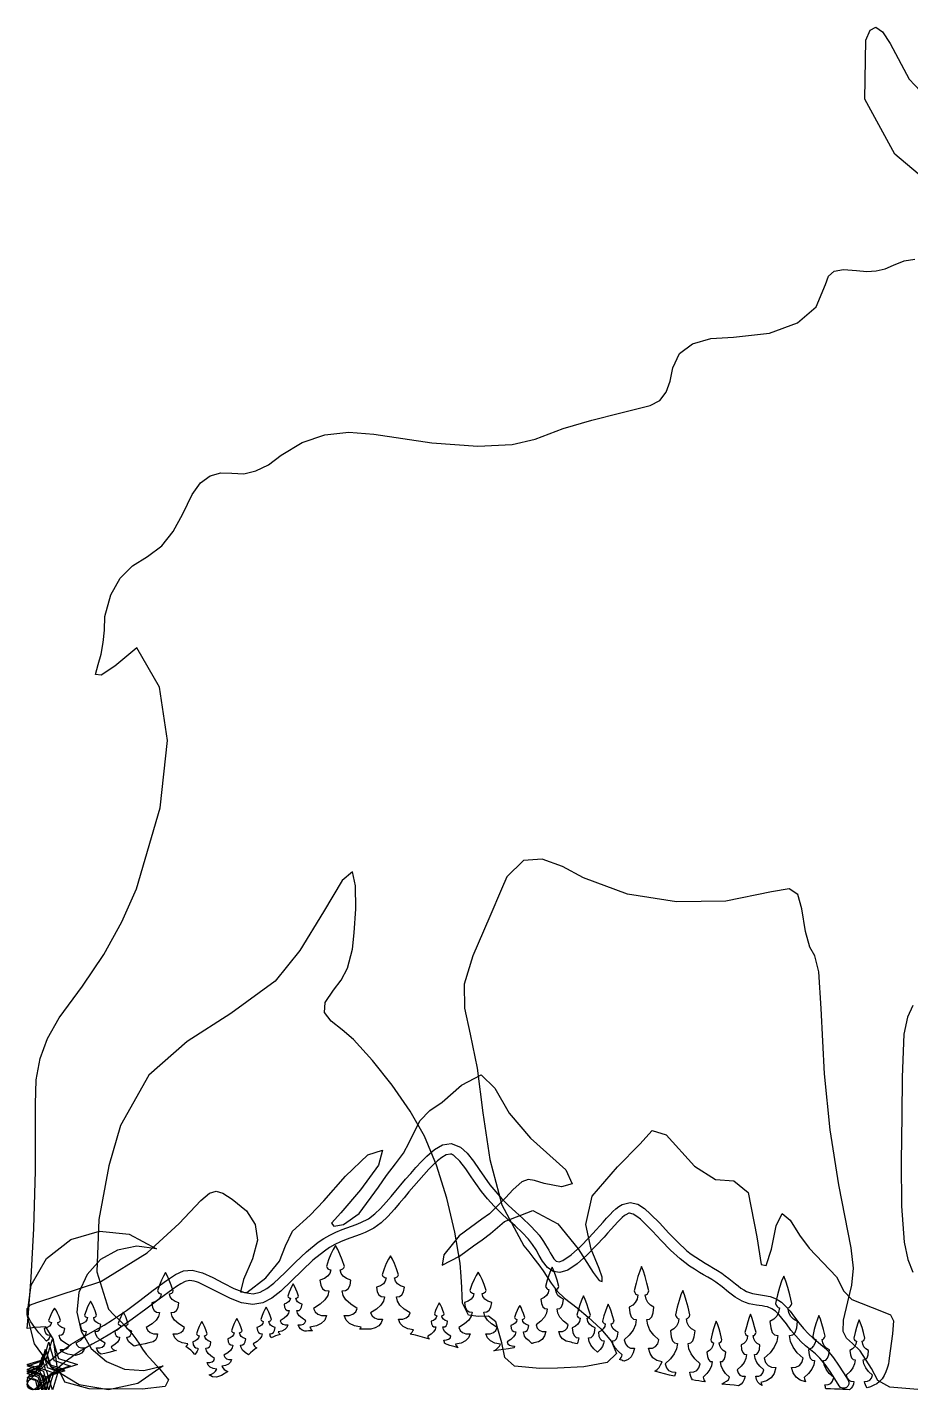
# Model space of a CAD drawing. Extents: x 0 to 7.46, y 0 to 6.07.
# Drawn here: x 0 to 3.83, y 0 to 5.9 of the extents above; entities that cross this region are included whole.
import ezdxf

# ---------------------------------------------------------------- set-up
doc = ezdxf.new("R2010")
doc.units = 0
doc.layers.get('0').update_dxf_attribs({"linetype": 'CONTINUOUS', "lineweight": 25})

msp = doc.modelspace()

# ---------------------------------------------------------------- linework, layer by layer
for points in [[(4.0255, 5.1298), (3.7605, 5.3536), (3.6296, 5.5921), (3.6343, 5.8483), (3.6535, 5.8913), (3.6784, 5.9036), (3.7074, 5.8843), (3.7393, 5.8328), (3.8216, 5.678), (3.871, 5.6271)], [(3.8597, 0.0015), (3.7388, 0.0118), (3.6868, 0.0407), (3.6589, 0.0918), (3.61, 0.1687), (3.5774, 0.2007), (3.551, 0.2237), (3.5362, 0.2524), (3.5384, 0.3015), (3.5568, 0.3811), (3.5734, 0.453), (3.5807, 0.5275), (3.5714, 0.6147), (3.5177, 0.888), (3.4797, 1.1269), (3.4551, 1.3691), (3.4415, 1.6526), (3.4307, 1.811), (3.4129, 1.8796), (3.3921, 1.9179), (3.3723, 1.9856), (3.357, 2.0842), (3.3401, 2.1459), (3.3026, 2.1703), (3.2255, 2.157), (3.0276, 2.1173), (2.8135, 2.1136), (2.6016, 2.147), (2.4104, 2.2186), (2.3198, 2.2666), (2.232, 2.2995), (2.1504, 2.2929), (2.0784, 2.2221), (2.0554, 2.1686), (2.0047, 2.0509), (1.9541, 1.9332), (1.931, 1.8797), (1.8931, 1.7568), (1.8952, 1.6531), (1.92, 1.5411), (1.9504, 1.3935), (1.9752, 1.1997), (2.0042, 0.9972), (2.0568, 0.8006), (2.1526, 0.6241), (2.1736, 0.5973), (2.1955, 0.5694), (2.2167, 0.5417), (2.2355, 0.5153), (2.2714, 0.4613), (2.2974, 0.4274), (2.3292, 0.3973), (2.3829, 0.3546), (2.4316, 0.3151), (2.4861, 0.2646), (2.5319, 0.2096), (2.5546, 0.1564), (2.5137, 0.1187), (2.4117, 0.1), (2.2981, 0.0935), (2.2222, 0.0922), (2.1123, 0.1025), (2.0703, 0.1398), (2.0565, 0.2038), (2.0311, 0.294), (1.9988, 0.3188), (1.9545, 0.3168), (1.9125, 0.3236), (1.887, 0.3747), (1.8845, 0.4049), (1.8834, 0.4434), (1.8812, 0.491), (1.8756, 0.549), (1.8533, 0.6832), (1.8187, 0.8298), (1.7741, 0.9733), (1.7218, 1.0984), (1.6593, 1.2067), (1.5811, 1.3196), (1.4962, 1.4268), (1.4134, 1.5179), (1.3649, 1.559), (1.3179, 1.5966), (1.288, 1.6346), (1.2912, 1.6773), (1.327, 1.7318), (1.3602, 1.7748), (1.3884, 1.8268), (1.4091, 1.9085), (1.4173, 1.9805), (1.4239, 2.0837), (1.4234, 2.1833), (1.4101, 2.2448), (1.3644, 2.207), (1.2835, 2.0713), (1.1818, 1.9039), (1.0739, 1.7709), (0.8819, 1.6306), (0.6928, 1.5094), (0.5268, 1.3625), (0.4043, 1.145), (0.3543, 0.9704), (0.3107, 0.7384), (0.301, 0.5108), (0.3528, 0.3497), (0.3757, 0.3249), (0.4022, 0.2979), (0.4291, 0.2705), (0.4529, 0.2441), (0.4713, 0.22), (0.486, 0.1976), (0.4999, 0.176), (0.5157, 0.1541), (0.5744, 0.0897), (0.6122, 0.0434), (0.5974, 0.0146), (0.4982, 0.0025), (0.2681, 0.0043), (0.163, 0.0334), (0.1294, 0.1008), (0.1137, 0.2176), (0.0807, 0.2724), (0.0341, 0.2694), (0, 0.2648), (0.0046, 0.3148), (0.0175, 0.4868), (0.029, 0.6981), (0.0361, 0.9485), (0.0358, 1.2381), (0.0393, 1.3426), (0.0556, 1.4348), (0.0878, 1.5219), (0.1388, 1.6112), (0.2399, 1.7482), (0.3315, 1.8863), (0.4103, 2.0268), (0.473, 2.171), (0.5755, 2.5217), (0.6077, 2.8133), (0.5731, 3.0448), (0.475, 3.2148), (0.3797, 3.1352), (0.3198, 3.0967), (0.2956, 3.0993), (0.3069, 3.1428), (0.3201, 3.1877), (0.3294, 3.2371), (0.3347, 3.2912), (0.3361, 3.3499), (0.3624, 3.4436), (0.403, 3.5159), (0.4562, 3.5703), (0.5207, 3.6103), (0.5836, 3.6559), (0.6329, 3.7192), (0.6747, 3.7951), (0.715, 3.8785), (0.7502, 3.9293), (0.7931, 3.9602), (0.8397, 3.9736), (0.8861, 3.9718), (0.9382, 3.969), (0.9913, 3.981), (1.0451, 4.0079), (1.0999, 4.0495), (1.192, 4.104), (1.2898, 4.1373), (1.3932, 4.1496), (1.5022, 4.1409), (1.7534, 4.1032), (1.9528, 4.0889), (2.1019, 4.0952), (2.2019, 4.1195), (2.3226, 4.1645), (2.4468, 4.2008), (2.5729, 4.233), (2.6995, 4.2653), (2.7416, 4.2868), (2.7689, 4.3224), (2.7862, 4.3704), (2.7986, 4.4285), (2.827, 4.4898), (2.8831, 4.5314), (2.9625, 4.5547), (3.061, 4.5607), (3.2176, 4.5787), (3.3377, 4.6224), (3.419, 4.6924), (3.4594, 4.7891), (3.4722, 4.8244), (3.4973, 4.8462), (3.537, 4.8544), (3.5935, 4.8493), (3.6382, 4.8448), (3.68, 4.8476), (3.7188, 4.8571), (3.7549, 4.8727), (3.8, 4.8911), (3.8465, 4.8993)], [(3.8386, 1.6643), (3.815, 1.6148), (3.7995, 1.5411), (3.7927, 1.3543), (3.79, 1.1881), (3.7873, 0.9897), (3.7891, 0.7949), (3.8001, 0.6393), (3.8165, 0.5637), (3.8386, 0.509)]]:
    msp.add_lwpolyline(points)
for points in [[(1.8818, 1.3202), (1.9675, 1.3644), (2.0269, 1.3073), (2.0886, 1.1991), (2.1812, 1.0902), (2.3338, 0.9536), (2.3624, 0.8915), (2.3152, 0.8797), (2.2405, 0.8942), (2.1985, 0.9067), (2.1706, 0.9111), (2.1441, 0.9003), (2.1065, 0.8673), (2.0722, 0.8318), (2.0373, 0.7949), (2.0028, 0.7623), (1.9696, 0.7397), (1.8715, 0.6676), (1.8056, 0.5849), (1.7976, 0.5394), (1.8734, 0.5791), (1.9341, 0.6241), (1.9714, 0.6494), (2.0084, 0.6769), (2.0678, 0.7285), (2.1919, 0.7769), (2.2999, 0.7191), (2.3879, 0.6111), (2.4521, 0.5087), (2.4785, 0.4736), (2.4919, 0.4686), (2.4921, 0.4877), (2.479, 0.525), (2.4436, 0.6089), (2.4216, 0.7165), (2.448, 0.8384), (2.5576, 0.9652), (2.6557, 1.0648), (2.7085, 1.1236), (2.7693, 1.1041), (2.8915, 0.9688), (2.983, 0.9116), (3.0631, 0.9053), (3.1251, 0.8541), (3.1626, 0.662), (3.1805, 0.5424), (3.2022, 0.5389), (3.225, 0.609), (3.2459, 0.71), (3.2719, 0.7631), (3.3067, 0.7345), (3.3468, 0.6696), (3.3888, 0.6137), (3.5078, 0.489), (3.5387, 0.4272), (3.5732, 0.3905), (3.703, 0.341), (3.7411, 0.3249), (3.7546, 0.2986), (3.7505, 0.2423), (3.7361, 0.1362), (3.7342, 0.1232), (3.7321, 0.1117), (3.7297, 0.1016), (3.7272, 0.0928), (3.7212, 0.077), (3.7141, 0.0616), (3.705, 0.0471), (3.6926, 0.0341), (3.6816, 0.0261), (3.669, 0.0192), (3.6551, 0.0132), (3.6402, 0.0083), (3.6363, 0.014), (3.6332, 0.0206), (3.6308, 0.0279), (3.6292, 0.0361), (3.6421, 0.0366), (3.652, 0.0413), (3.659, 0.0502), (3.6631, 0.0633), (3.6461, 0.0791), (3.6338, 0.0955), (3.6263, 0.1123), (3.6236, 0.1296), (3.6327, 0.1311), (3.6396, 0.1384), (3.6442, 0.1515), (3.6465, 0.1706), (3.635, 0.1769), (3.6264, 0.1856), (3.6209, 0.1968), (3.6184, 0.2103), (3.6223, 0.2114), (3.6255, 0.2139), (3.628, 0.2178), (3.6299, 0.2231), (3.6239, 0.2482), (3.618, 0.2699), (3.612, 0.2881), (3.6062, 0.3028), (3.6003, 0.2881), (3.5944, 0.2699), (3.5884, 0.2482), (3.5824, 0.2231), (3.5843, 0.2178), (3.5868, 0.2139), (3.5901, 0.2114), (3.594, 0.2103), (3.5915, 0.1968), (3.5859, 0.1856), (3.5774, 0.1769), (3.5658, 0.1706), (3.5681, 0.1515), (3.5727, 0.1384), (3.5797, 0.1311), (3.5888, 0.1296), (3.5861, 0.1123), (3.5786, 0.0955), (3.5663, 0.0791), (3.5492, 0.0633), (3.5533, 0.0502), (3.5603, 0.0413), (3.5702, 0.0366), (3.5831, 0.0361), (3.5806, 0.0245), (3.5764, 0.0146), (3.5706, 0.0065), (3.563, 0), (3.5535, 0.0004), (3.5441, 0.0009), (3.5346, 0.0015), (3.5251, 0.0022), (3.5129, 0.0024), (3.4984, 0.0028), (3.4815, 0.0034), (3.4618, 0.004), (3.4603, 0.0082), (3.459, 0.0125), (3.458, 0.0171), (3.4572, 0.0219), (3.4717, 0.0225), (3.4829, 0.0278), (3.4907, 0.0378), (3.4953, 0.0525), (3.4761, 0.0703), (3.4623, 0.0887), (3.4538, 0.1077), (3.4508, 0.1272), (3.4611, 0.1288), (3.4689, 0.1371), (3.4741, 0.1519), (3.4767, 0.1733), (3.4637, 0.1805), (3.4541, 0.1903), (3.4478, 0.2028), (3.4449, 0.218), (3.4494, 0.2192), (3.453, 0.222), (3.4559, 0.2265), (3.4579, 0.2325), (3.4512, 0.2607), (3.4445, 0.2851), (3.4378, 0.3056), (3.4312, 0.3222), (3.4246, 0.3056), (3.4179, 0.2851), (3.4113, 0.2607), (3.4046, 0.2325), (3.4066, 0.2265), (3.4095, 0.222), (3.4131, 0.2192), (3.4175, 0.218), (3.4146, 0.2028), (3.4084, 0.1903), (3.3988, 0.1805), (3.3857, 0.1733), (3.3884, 0.1519), (3.3936, 0.1371), (3.4014, 0.1288), (3.4117, 0.1272), (3.4086, 0.1077), (3.4002, 0.0887), (3.3863, 0.0703), (3.3672, 0.0525), (3.3682, 0.0473), (3.3696, 0.0426), (3.3714, 0.0384), (3.3735, 0.0347), (3.3504, 0.0419), (3.3322, 0.0545), (3.3194, 0.0727), (3.3125, 0.0969), (3.3316, 0.0976), (3.3464, 0.1045), (3.3567, 0.1177), (3.3627, 0.137), (3.3375, 0.1605), (3.3193, 0.1847), (3.3082, 0.2096), (3.3041, 0.2353), (3.3177, 0.2374), (3.3279, 0.2482), (3.3348, 0.2678), (3.3383, 0.296), (3.3211, 0.3053), (3.3084, 0.3182), (3.3002, 0.3347), (3.2965, 0.3547), (3.3023, 0.3563), (3.3071, 0.36), (3.3108, 0.3658), (3.3135, 0.3738), (3.3047, 0.4109), (3.2959, 0.4429), (3.2871, 0.4698), (3.2784, 0.4916), (3.2697, 0.4698), (3.261, 0.4429), (3.2522, 0.4109), (3.2433, 0.3738), (3.2461, 0.3658), (3.2498, 0.36), (3.2546, 0.3563), (3.2604, 0.3547), (3.2567, 0.3347), (3.2485, 0.3182), (3.2358, 0.3053), (3.2186, 0.296), (3.2221, 0.2678), (3.229, 0.2482), (3.2392, 0.2374), (3.2527, 0.2353), (3.2487, 0.2096), (3.2376, 0.1847), (3.2194, 0.1605), (3.1941, 0.137), (3.2002, 0.1177), (3.2105, 0.1045), (3.2253, 0.0976), (3.2443, 0.0969), (3.2373, 0.0708), (3.2241, 0.0512), (3.2047, 0.0381), (3.1793, 0.0314), (3.1807, 0.0279), (3.1822, 0.0245), (3.1837, 0.0212), (3.1854, 0.018), (3.1749, 0.0243), (3.1668, 0.0332), (3.1612, 0.0445), (3.1579, 0.0584), (3.1709, 0.0589), (3.1809, 0.0636), (3.188, 0.0726), (3.1921, 0.0858), (3.1749, 0.1019), (3.1625, 0.1184), (3.1549, 0.1354), (3.1521, 0.1529), (3.1614, 0.1544), (3.1684, 0.1618), (3.1731, 0.1751), (3.1755, 0.1944), (3.1637, 0.2008), (3.1551, 0.2096), (3.1494, 0.2208), (3.1469, 0.2345), (3.1509, 0.2356), (3.1541, 0.2381), (3.1567, 0.2421), (3.1586, 0.2475), (3.1525, 0.2729), (3.1465, 0.2948), (3.1405, 0.3131), (3.1346, 0.3281), (3.1286, 0.3131), (3.1226, 0.2948), (3.1166, 0.2729), (3.1106, 0.2475), (3.1124, 0.2421), (3.115, 0.2381), (3.1183, 0.2356), (3.1222, 0.2345), (3.1197, 0.2208), (3.1141, 0.2096), (3.1054, 0.2008), (3.0937, 0.1944), (3.0961, 0.1751), (3.1008, 0.1618), (3.1077, 0.1544), (3.117, 0.1529), (3.1143, 0.1354), (3.1067, 0.1184), (3.0942, 0.1019), (3.0769, 0.0858), (3.0811, 0.0726), (3.0882, 0.0636), (3.0982, 0.0589), (3.1113, 0.0584), (3.1079, 0.0443), (3.102, 0.0327), (3.0936, 0.0239), (3.0828, 0.0176), (3.0641, 0.0192), (3.0457, 0.021), (3.0277, 0.0228), (3.0101, 0.0247), (3.0209, 0.0316), (3.0311, 0.0365), (3.0393, 0.0429), (3.0441, 0.0545), (3.0268, 0.0706), (3.0144, 0.0871), (3.0068, 0.1042), (3.004, 0.1217), (3.0133, 0.1231), (3.0202, 0.1305), (3.0249, 0.1438), (3.0273, 0.1631), (3.0156, 0.1695), (3.0069, 0.1783), (3.0013, 0.1896), (2.9988, 0.2032), (3.0027, 0.2043), (3.006, 0.2068), (3.0086, 0.2108), (3.0104, 0.2162), (3.0044, 0.2416), (2.9984, 0.2635), (2.9924, 0.2818), (2.9864, 0.2968), (2.9805, 0.2818), (2.9745, 0.2635), (2.9685, 0.2416), (2.9624, 0.2162), (2.9643, 0.2108), (2.9669, 0.2068), (2.9702, 0.2043), (2.9741, 0.2032), (2.9716, 0.1896), (2.966, 0.1783), (2.9573, 0.1695), (2.9456, 0.1631), (2.948, 0.1438), (2.9527, 0.1305), (2.9597, 0.1231), (2.9689, 0.1217), (2.9662, 0.1042), (2.9586, 0.0871), (2.9461, 0.0706), (2.9289, 0.0545), (2.9303, 0.0482), (2.9323, 0.0427), (2.9349, 0.038), (2.9381, 0.0341), (2.9241, 0.0362), (2.9104, 0.0384), (2.8969, 0.0406), (2.8836, 0.0429), (2.8793, 0.0501), (2.8758, 0.0581), (2.8731, 0.067), (2.8713, 0.0768), (2.8884, 0.0774), (2.9016, 0.0836), (2.9109, 0.0954), (2.9163, 0.1128), (2.8937, 0.1338), (2.8774, 0.1555), (2.8674, 0.1779), (2.8638, 0.2009), (2.8759, 0.2028), (2.8851, 0.2125), (2.8912, 0.23), (2.8943, 0.2553), (2.879, 0.2637), (2.8676, 0.2752), (2.8603, 0.29), (2.8569, 0.3079), (2.8621, 0.3093), (2.8664, 0.3126), (2.8698, 0.3179), (2.8723, 0.325), (2.8643, 0.3583), (2.8564, 0.387), (2.8486, 0.4111), (2.8407, 0.4307), (2.8329, 0.4111), (2.8251, 0.387), (2.8172, 0.3583), (2.8093, 0.325), (2.8118, 0.3179), (2.8151, 0.3126), (2.8194, 0.3093), (2.8245, 0.3079), (2.8212, 0.29), (2.8139, 0.2752), (2.8025, 0.2637), (2.7872, 0.2553), (2.7902, 0.23), (2.7964, 0.2125), (2.8055, 0.2028), (2.8177, 0.2009), (2.8141, 0.1779), (2.8041, 0.1555), (2.7878, 0.1338), (2.7652, 0.1128), (2.7706, 0.0954), (2.7798, 0.0836), (2.793, 0.0774), (2.8101, 0.0768), (2.8094, 0.0719), (2.8084, 0.0672), (2.8072, 0.0627), (2.8058, 0.0584), (2.7833, 0.0636), (2.7615, 0.0689), (2.7406, 0.0743), (2.7203, 0.0799), (2.7298, 0.0876), (2.7381, 0.097), (2.7453, 0.1082), (2.7513, 0.1211), (2.7285, 0.1272), (2.7112, 0.139), (2.6993, 0.1566), (2.693, 0.1799), (2.7101, 0.1805), (2.7233, 0.1867), (2.7326, 0.1985), (2.738, 0.2159), (2.7153, 0.2369), (2.699, 0.2586), (2.6891, 0.281), (2.6855, 0.304), (2.6976, 0.3059), (2.7068, 0.3156), (2.7129, 0.3331), (2.716, 0.3584), (2.7007, 0.3668), (2.6893, 0.3783), (2.682, 0.3931), (2.6786, 0.411), (2.6838, 0.4124), (2.6881, 0.4157), (2.6914, 0.421), (2.6939, 0.4281), (2.686, 0.4614), (2.6781, 0.4901), (2.6702, 0.5142), (2.6624, 0.5338), (2.6546, 0.5142), (2.6467, 0.4901), (2.6388, 0.4614), (2.6309, 0.4281), (2.6334, 0.421), (2.6367, 0.4157), (2.641, 0.4124), (2.6463, 0.411), (2.6429, 0.3931), (2.6355, 0.3783), (2.6241, 0.3668), (2.6088, 0.3584), (2.6119, 0.3331), (2.618, 0.3156), (2.6272, 0.3059), (2.6394, 0.304), (2.6358, 0.281), (2.6258, 0.2586), (2.6095, 0.2369), (2.5869, 0.2159), (2.5923, 0.1985), (2.6016, 0.1867), (2.6147, 0.1805), (2.6318, 0.1799), (2.6267, 0.1594), (2.6175, 0.1432), (2.6041, 0.1313), (2.5867, 0.1237), (2.5815, 0.1256), (2.5764, 0.1276), (2.5713, 0.1295), (2.5663, 0.1315), (2.5708, 0.135), (2.5744, 0.1396), (2.5771, 0.1453), (2.579, 0.152), (2.5608, 0.1665), (2.5477, 0.1814), (2.5397, 0.1967), (2.5367, 0.2126), (2.5465, 0.2139), (2.5539, 0.2205), (2.5588, 0.2326), (2.5613, 0.25), (2.549, 0.2557), (2.5399, 0.2637), (2.534, 0.2738), (2.5313, 0.2861), (2.5355, 0.2871), (2.5389, 0.2894), (2.5416, 0.293), (2.5436, 0.2978), (2.5372, 0.3207), (2.5309, 0.3405), (2.5246, 0.3571), (2.5183, 0.3705), (2.512, 0.3571), (2.5057, 0.3405), (2.4994, 0.3207), (2.493, 0.2978), (2.495, 0.293), (2.4977, 0.2894), (2.5011, 0.2871), (2.5053, 0.2861), (2.5026, 0.2738), (2.4967, 0.2637), (2.4876, 0.2557), (2.4753, 0.25), (2.4778, 0.2326), (2.4827, 0.2205), (2.49, 0.2139), (2.4998, 0.2126), (2.4978, 0.1997), (2.4925, 0.1871), (2.4838, 0.1749), (2.4718, 0.1628), (2.455, 0.1779), (2.4429, 0.1934), (2.4355, 0.2093), (2.4327, 0.2256), (2.444, 0.2271), (2.4524, 0.2347), (2.458, 0.2485), (2.4609, 0.2684), (2.4467, 0.2751), (2.4363, 0.2842), (2.4295, 0.2958), (2.4264, 0.31), (2.4312, 0.3111), (2.4351, 0.3137), (2.4382, 0.3178), (2.4405, 0.3234), (2.4332, 0.3497), (2.4259, 0.3723), (2.4187, 0.3913), (2.4115, 0.4068), (2.4043, 0.3913), (2.3971, 0.3723), (2.3898, 0.3497), (2.3825, 0.3234), (2.3848, 0.3178), (2.3879, 0.3137), (2.3918, 0.3111), (2.3966, 0.31), (2.3935, 0.2958), (2.3867, 0.2842), (2.3763, 0.2751), (2.3621, 0.2684), (2.365, 0.2485), (2.3707, 0.2347), (2.3791, 0.2271), (2.3903, 0.2256), (2.3897, 0.2189), (2.3884, 0.2122), (2.3863, 0.2056), (2.3834, 0.1991), (2.3767, 0.2008), (2.3701, 0.2025), (2.3635, 0.204), (2.3569, 0.2055), (2.3569, 0.2056), (2.357, 0.2057), (2.3571, 0.2059), (2.3571, 0.206), (2.3361, 0.2107), (2.3201, 0.22), (2.3092, 0.2339), (2.3034, 0.2523), (2.3192, 0.2528), (2.3313, 0.2577), (2.3399, 0.267), (2.3448, 0.2807), (2.324, 0.2973), (2.309, 0.3144), (2.2998, 0.3321), (2.2964, 0.3502), (2.3076, 0.3517), (2.3161, 0.3593), (2.3218, 0.3731), (2.3246, 0.393), (2.3105, 0.3996), (2.3, 0.4088), (2.2933, 0.4204), (2.2902, 0.4345), (2.2949, 0.4356), (2.2989, 0.4383), (2.302, 0.4424), (2.3042, 0.448), (2.297, 0.4743), (2.2897, 0.4969), (2.2825, 0.5159), (2.2753, 0.5313), (2.2681, 0.5159), (2.2608, 0.4969), (2.2535, 0.4743), (2.2462, 0.448), (2.2485, 0.4424), (2.2516, 0.4383), (2.2555, 0.4356), (2.2604, 0.4345), (2.2573, 0.4204), (2.2505, 0.4088), (2.24, 0.3996), (2.2259, 0.393), (2.2287, 0.3731), (2.2344, 0.3593), (2.2428, 0.3517), (2.254, 0.3502), (2.2507, 0.3321), (2.2415, 0.3144), (2.2265, 0.2973), (2.2056, 0.2807), (2.2106, 0.267), (2.2192, 0.2577), (2.2314, 0.2528), (2.2471, 0.2523), (2.2415, 0.2334), (2.2312, 0.2183), (2.2158, 0.2079), (2.1951, 0.2026), (2.1929, 0.2021), (2.1907, 0.2016), (2.1885, 0.201), (2.1863, 0.2005), (2.1749, 0.2115), (2.1637, 0.2201), (2.1549, 0.2315), (2.151, 0.2513), (2.1599, 0.2522), (2.1665, 0.2571), (2.171, 0.2658), (2.1733, 0.2783), (2.1621, 0.2825), (2.1538, 0.2883), (2.1485, 0.2956), (2.146, 0.3046), (2.1498, 0.3053), (2.1529, 0.3069), (2.1553, 0.3095), (2.1571, 0.3131), (2.1514, 0.3297), (2.1457, 0.3439), (2.14, 0.356), (2.1343, 0.3657), (2.1286, 0.356), (2.1229, 0.3439), (2.1172, 0.3297), (2.1114, 0.3131), (2.1132, 0.3095), (2.1156, 0.3069), (2.1187, 0.3053), (2.1225, 0.3046), (2.1201, 0.2956), (2.1147, 0.2883), (2.1065, 0.2825), (2.0953, 0.2783), (2.0976, 0.2658), (2.1021, 0.2571), (2.1087, 0.2522), (2.1175, 0.2513), (2.1149, 0.2398), (2.1077, 0.2287), (2.0958, 0.2179), (2.0794, 0.2074), (2.0833, 0.1988), (2.0901, 0.1929), (2.0996, 0.1898), (2.112, 0.1895), (2.1116, 0.1875), (2.111, 0.1855), (2.1104, 0.1837), (2.1096, 0.1818), (2.0863, 0.1774), (2.0642, 0.1739), (2.0431, 0.1712), (2.0229, 0.1693), (2.0317, 0.1749), (2.0394, 0.1815), (2.0461, 0.1892), (2.0518, 0.1978), (2.0266, 0.2024), (2.0075, 0.2113), (1.9944, 0.2246), (1.9875, 0.2423), (2.0063, 0.2428), (2.0209, 0.2475), (2.0311, 0.2564), (2.0371, 0.2695), (2.0121, 0.2854), (1.9941, 0.3019), (1.9831, 0.3188), (1.9791, 0.3362), (1.9925, 0.3377), (2.0026, 0.345), (2.0094, 0.3583), (2.0129, 0.3774), (1.9959, 0.3837), (1.9833, 0.3925), (1.9752, 0.4037), (1.9716, 0.4173), (1.9773, 0.4183), (1.982, 0.4208), (1.9857, 0.4248), (1.9885, 0.4302), (1.9797, 0.4554), (1.971, 0.4771), (1.9623, 0.4954), (1.9537, 0.5102), (1.945, 0.4954), (1.9363, 0.4771), (1.9276, 0.4554), (1.9188, 0.4302), (1.9216, 0.4248), (1.9253, 0.4208), (1.93, 0.4183), (1.9358, 0.4173), (1.9321, 0.4037), (1.924, 0.3925), (1.9114, 0.3837), (1.8944, 0.3774), (1.8979, 0.3583), (1.9046, 0.345), (1.9147, 0.3377), (1.9282, 0.3362), (1.9242, 0.3188), (1.9132, 0.3019), (1.8952, 0.2854), (1.8701, 0.2695), (1.8761, 0.2564), (1.8864, 0.2475), (1.901, 0.2428), (1.9198, 0.2423), (1.9129, 0.2246), (1.8998, 0.2113), (1.8807, 0.2024), (1.8555, 0.1978), (1.858, 0.1936), (1.8608, 0.1896), (1.8639, 0.1858), (1.8671, 0.1823), (1.8553, 0.1854), (1.8435, 0.1886), (1.8318, 0.192), (1.82, 0.1956), (1.8123, 0.1993), (1.809, 0.2021), (1.8077, 0.2065), (1.8061, 0.2154), (1.8175, 0.2157), (1.8263, 0.2185), (1.8325, 0.2239), (1.8361, 0.2318), (1.821, 0.2414), (1.8102, 0.2513), (1.8035, 0.2615), (1.8011, 0.2719), (1.8092, 0.2728), (1.8153, 0.2772), (1.8194, 0.2852), (1.8214, 0.2967), (1.8112, 0.3005), (1.8037, 0.3058), (1.7988, 0.3125), (1.7965, 0.3207), (1.8, 0.3214), (1.8028, 0.3229), (1.8051, 0.3252), (1.8068, 0.3285), (1.8015, 0.3437), (1.7962, 0.3567), (1.791, 0.3677), (1.7858, 0.3766), (1.7806, 0.3677), (1.7754, 0.3567), (1.7701, 0.3437), (1.7649, 0.3285), (1.7665, 0.3252), (1.7687, 0.3229), (1.7716, 0.3214), (1.775, 0.3207), (1.7728, 0.3125), (1.7679, 0.3058), (1.7604, 0.3005), (1.7501, 0.2967), (1.7522, 0.2852), (1.7563, 0.2772), (1.7623, 0.2728), (1.7705, 0.2719), (1.768, 0.2615), (1.7614, 0.2513), (1.7506, 0.2414), (1.7356, 0.2318), (1.7367, 0.2281), (1.7384, 0.2249), (1.7406, 0.2221), (1.7433, 0.2198), (1.7239, 0.2255), (1.7036, 0.2311), (1.6824, 0.2364), (1.6601, 0.2415), (1.6643, 0.2456), (1.6681, 0.2501), (1.6715, 0.2549), (1.6747, 0.2599), (1.6488, 0.2646), (1.6292, 0.2738), (1.6157, 0.2874), (1.6086, 0.3056), (1.628, 0.3061), (1.6429, 0.3109), (1.6534, 0.32), (1.6595, 0.3335), (1.6339, 0.3498), (1.6154, 0.3666), (1.6041, 0.384), (1.6, 0.4019), (1.6138, 0.4034), (1.6242, 0.4109), (1.6312, 0.4245), (1.6347, 0.4441), (1.6173, 0.4506), (1.6044, 0.4596), (1.5961, 0.4711), (1.5922, 0.485), (1.5981, 0.4861), (1.603, 0.4886), (1.6068, 0.4927), (1.6096, 0.4983), (1.6006, 0.5241), (1.5917, 0.5464), (1.5828, 0.5651), (1.5739, 0.5803), (1.5651, 0.5651), (1.5562, 0.5464), (1.5473, 0.5241), (1.5383, 0.4983), (1.541, 0.4927), (1.5449, 0.4886), (1.5497, 0.4861), (1.5556, 0.485), (1.5518, 0.4711), (1.5435, 0.4596), (1.5306, 0.4506), (1.5131, 0.4441), (1.5167, 0.4245), (1.5237, 0.4109), (1.534, 0.4034), (1.5479, 0.4019), (1.5438, 0.384), (1.5325, 0.3666), (1.514, 0.3498), (1.4883, 0.3335), (1.4944, 0.32), (1.5049, 0.3109), (1.5199, 0.3061), (1.5393, 0.3056), (1.5335, 0.2898), (1.5233, 0.2773), (1.5084, 0.2681), (1.4891, 0.2621), (1.4776, 0.2625), (1.4659, 0.2628), (1.4539, 0.2629), (1.4417, 0.263), (1.443, 0.265), (1.4444, 0.267), (1.4457, 0.269), (1.4469, 0.2711), (1.4184, 0.2763), (1.3967, 0.2864), (1.3819, 0.3015), (1.3739, 0.3215), (1.3953, 0.322), (1.4118, 0.3274), (1.4235, 0.3375), (1.4303, 0.3524), (1.4019, 0.3704), (1.3815, 0.389), (1.369, 0.4082), (1.3645, 0.428), (1.3797, 0.4296), (1.3912, 0.4379), (1.3989, 0.4529), (1.4028, 0.4746), (1.3836, 0.4818), (1.3693, 0.4917), (1.3601, 0.5044), (1.3559, 0.5198), (1.3624, 0.521), (1.3678, 0.5238), (1.372, 0.5283), (1.3751, 0.5344), (1.3652, 0.563), (1.3553, 0.5876), (1.3454, 0.6083), (1.3357, 0.625), (1.3259, 0.6083), (1.316, 0.5876), (1.3062, 0.563), (1.2963, 0.5344), (1.2993, 0.5283), (1.3035, 0.5238), (1.3089, 0.521), (1.3154, 0.5198), (1.3112, 0.5044), (1.302, 0.4917), (1.2878, 0.4818), (1.2686, 0.4746), (1.2724, 0.4529), (1.2801, 0.4379), (1.2916, 0.4296), (1.3069, 0.428), (1.3023, 0.4082), (1.2898, 0.389), (1.2694, 0.3704), (1.2411, 0.3524), (1.2478, 0.3375), (1.2594, 0.3274), (1.276, 0.322), (1.2974, 0.3215), (1.2894, 0.3015), (1.2746, 0.2864), (1.253, 0.2763), (1.2244, 0.2711), (1.227, 0.267), (1.2297, 0.263), (1.2326, 0.2592), (1.2357, 0.2556), (1.2271, 0.2552), (1.2188, 0.2547), (1.2108, 0.2543), (1.203, 0.2538), (1.1922, 0.2579), (1.1838, 0.2637), (1.1779, 0.2714), (1.1746, 0.2809), (1.1871, 0.2813), (1.1968, 0.2844), (1.2036, 0.2903), (1.2075, 0.299), (1.191, 0.3095), (1.179, 0.3204), (1.1717, 0.3316), (1.169, 0.3431), (1.178, 0.3441), (1.1847, 0.349), (1.1892, 0.3577), (1.1914, 0.3705), (1.1802, 0.3746), (1.1719, 0.3804), (1.1665, 0.3878), (1.164, 0.3968), (1.1678, 0.3975), (1.171, 0.3992), (1.1735, 0.4018), (1.1753, 0.4053), (1.1695, 0.4221), (1.1637, 0.4365), (1.1579, 0.4486), (1.1522, 0.4584), (1.1465, 0.4486), (1.1408, 0.4365), (1.135, 0.4221), (1.1292, 0.4053), (1.131, 0.4018), (1.1335, 0.3992), (1.1366, 0.3975), (1.1404, 0.3968), (1.1379, 0.3878), (1.1325, 0.3804), (1.1242, 0.3746), (1.113, 0.3705), (1.1153, 0.3577), (1.1198, 0.349), (1.1265, 0.3441), (1.1354, 0.3431), (1.1327, 0.3316), (1.1254, 0.3204), (1.1135, 0.3095), (1.0969, 0.299), (1.1009, 0.2903), (1.1077, 0.2844), (1.1173, 0.2813), (1.1298, 0.2809), (1.1252, 0.2692), (1.1165, 0.2604), (1.1039, 0.2545), (1.0872, 0.2515), (1.0892, 0.2482), (1.0913, 0.2453), (1.0937, 0.2425), (1.0963, 0.2399), (1.086, 0.2368), (1.0762, 0.2334), (1.0668, 0.2296), (1.0577, 0.2253), (1.0552, 0.2296), (1.0534, 0.234), (1.0523, 0.2384), (1.0518, 0.2428), (1.0607, 0.2437), (1.0674, 0.2486), (1.0719, 0.2574), (1.0742, 0.27), (1.0629, 0.2743), (1.0546, 0.2801), (1.0493, 0.2875), (1.0468, 0.2964), (1.0506, 0.2971), (1.0537, 0.2988), (1.0562, 0.3015), (1.058, 0.305), (1.0522, 0.3217), (1.0464, 0.3361), (1.0406, 0.3482), (1.0349, 0.358), (1.0292, 0.3482), (1.0235, 0.3361), (1.0177, 0.3217), (1.0119, 0.305), (1.0137, 0.3015), (1.0161, 0.2988), (1.0193, 0.2971), (1.0231, 0.2964), (1.0206, 0.2875), (1.0153, 0.2801), (1.0069, 0.2743), (0.9957, 0.27), (0.998, 0.2574), (1.0025, 0.2486), (1.0092, 0.2437), (1.0181, 0.2428), (1.0154, 0.2313), (1.0081, 0.2201), (0.9962, 0.2092), (0.9796, 0.1986), (0.9817, 0.1929), (0.9849, 0.1882), (0.9892, 0.1847), (0.9946, 0.1822), (0.9862, 0.1753), (0.9774, 0.168), (0.9681, 0.1603), (0.9583, 0.152), (0.9439, 0.1619), (0.9334, 0.1721), (0.9271, 0.1826), (0.9247, 0.1934), (0.9336, 0.1944), (0.9404, 0.1992), (0.9448, 0.208), (0.9471, 0.2206), (0.9359, 0.2249), (0.9276, 0.2307), (0.9222, 0.2381), (0.9197, 0.247), (0.9235, 0.2478), (0.9267, 0.2494), (0.9291, 0.252), (0.931, 0.2556), (0.9252, 0.2723), (0.9194, 0.2867), (0.9136, 0.2988), (0.9079, 0.3087), (0.9022, 0.2988), (0.8964, 0.2867), (0.8906, 0.2723), (0.8848, 0.2556), (0.8867, 0.252), (0.8891, 0.2494), (0.8923, 0.2478), (0.8961, 0.247), (0.8936, 0.2381), (0.8882, 0.2307), (0.8799, 0.2249), (0.8687, 0.2206), (0.871, 0.208), (0.8754, 0.1992), (0.8821, 0.1944), (0.8911, 0.1934), (0.8884, 0.1818), (0.8811, 0.1706), (0.8692, 0.1597), (0.8526, 0.1492), (0.8565, 0.1405), (0.8633, 0.1346), (0.873, 0.1315), (0.8855, 0.1312), (0.8809, 0.1195), (0.8722, 0.1107), (0.8595, 0.1047), (0.8429, 0.1017), (0.8479, 0.0944), (0.8541, 0.0882), (0.8614, 0.0832), (0.8698, 0.0793), (0.8426, 0.062), (0.8208, 0.0547), (0.8032, 0.056), (0.7886, 0.0643), (0.7992, 0.068), (0.8082, 0.0733), (0.8158, 0.0802), (0.8219, 0.0886), (0.8052, 0.0917), (0.7925, 0.0976), (0.7838, 0.1064), (0.7792, 0.1181), (0.7917, 0.1185), (0.8014, 0.1216), (0.8082, 0.1274), (0.8121, 0.1361), (0.7955, 0.1467), (0.7836, 0.1576), (0.7763, 0.1688), (0.7737, 0.1803), (0.7826, 0.1813), (0.7893, 0.1861), (0.7938, 0.1949), (0.7961, 0.2076), (0.7848, 0.2118), (0.7765, 0.2176), (0.7711, 0.225), (0.7687, 0.234), (0.7725, 0.2347), (0.7756, 0.2364), (0.778, 0.239), (0.7798, 0.2425), (0.774, 0.2592), (0.7683, 0.2737), (0.7625, 0.2858), (0.7568, 0.2956), (0.7511, 0.2858), (0.7453, 0.2737), (0.7396, 0.2592), (0.7338, 0.2425), (0.7355, 0.239), (0.738, 0.2364), (0.7411, 0.2347), (0.7449, 0.234), (0.7425, 0.225), (0.7371, 0.2176), (0.7288, 0.2118), (0.7175, 0.2076), (0.7198, 0.1949), (0.7243, 0.1861), (0.731, 0.1813), (0.7399, 0.1803), (0.7389, 0.1733), (0.7362, 0.1665), (0.7318, 0.1597), (0.7258, 0.1531), (0.7176, 0.1623), (0.7086, 0.1711), (0.6987, 0.1793), (0.6878, 0.1869), (0.6899, 0.1896), (0.692, 0.1924), (0.6939, 0.1953), (0.6958, 0.1984), (0.6709, 0.2029), (0.652, 0.2117), (0.639, 0.2249), (0.6321, 0.2424), (0.6508, 0.2428), (0.6652, 0.2475), (0.6753, 0.2563), (0.6812, 0.2693), (0.6565, 0.2851), (0.6387, 0.3013), (0.6278, 0.3181), (0.6238, 0.3353), (0.6371, 0.3367), (0.6471, 0.344), (0.6538, 0.3571), (0.6572, 0.376), (0.6404, 0.3823), (0.628, 0.3909), (0.62, 0.402), (0.6164, 0.4154), (0.622, 0.4165), (0.6267, 0.419), (0.6304, 0.4229), (0.6331, 0.4282), (0.6244, 0.4531), (0.6158, 0.4746), (0.6072, 0.4927), (0.5986, 0.5074), (0.5901, 0.4927), (0.5815, 0.4746), (0.5729, 0.4531), (0.5642, 0.4282), (0.5669, 0.4229), (0.5706, 0.419), (0.5753, 0.4165), (0.581, 0.4154), (0.5773, 0.402), (0.5693, 0.3909), (0.5569, 0.3823), (0.5401, 0.376), (0.5435, 0.3571), (0.5502, 0.344), (0.5602, 0.3367), (0.5735, 0.3353), (0.5695, 0.3181), (0.5587, 0.3013), (0.5409, 0.2851), (0.5161, 0.2693), (0.522, 0.2563), (0.5321, 0.2475), (0.5465, 0.2428), (0.5652, 0.2424), (0.5618, 0.2264), (0.5565, 0.215), (0.5459, 0.2074), (0.5266, 0.2029), (0.5105, 0.1996), (0.4947, 0.1961), (0.4792, 0.1926), (0.464, 0.1889), (0.4502, 0.1983), (0.4402, 0.208), (0.4341, 0.218), (0.4319, 0.2282), (0.4403, 0.2291), (0.4466, 0.2337), (0.4508, 0.2419), (0.453, 0.2539), (0.4424, 0.2578), (0.4346, 0.2633), (0.4295, 0.2702), (0.4272, 0.2787), (0.4308, 0.2794), (0.4337, 0.2809), (0.436, 0.2834), (0.4377, 0.2868), (0.4323, 0.3025), (0.4269, 0.3161), (0.4215, 0.3275), (0.4161, 0.3367), (0.4107, 0.3275), (0.4053, 0.3161), (0.3998, 0.3025), (0.3943, 0.2868), (0.396, 0.2834), (0.3984, 0.2809), (0.4013, 0.2794), (0.4049, 0.2787), (0.4026, 0.2702), (0.3975, 0.2633), (0.3897, 0.2578), (0.3791, 0.2539), (0.3813, 0.2419), (0.3855, 0.2337), (0.3918, 0.2291), (0.4002, 0.2282), (0.3977, 0.2173), (0.3908, 0.2068), (0.3796, 0.1965), (0.364, 0.1866), (0.367, 0.1795), (0.3718, 0.1743), (0.3786, 0.171), (0.3873, 0.1695), (0.3702, 0.1652), (0.3534, 0.1612), (0.3369, 0.1575), (0.3208, 0.1542), (0.3131, 0.1591), (0.307, 0.1652), (0.3027, 0.1725), (0.3, 0.181), (0.3143, 0.1813), (0.3253, 0.1849), (0.3331, 0.1916), (0.3376, 0.2016), (0.3187, 0.2136), (0.305, 0.2261), (0.2967, 0.2389), (0.2937, 0.2521), (0.3038, 0.2532), (0.3115, 0.2588), (0.3167, 0.2688), (0.3193, 0.2833), (0.3064, 0.2881), (0.2969, 0.2948), (0.2907, 0.3032), (0.2879, 0.3135), (0.2923, 0.3143), (0.2959, 0.3162), (0.2987, 0.3192), (0.3007, 0.3232), (0.2941, 0.3423), (0.2875, 0.3588), (0.2809, 0.3726), (0.2744, 0.3839), (0.2679, 0.3726), (0.2613, 0.3588), (0.2547, 0.3423), (0.248, 0.3232), (0.2501, 0.3192), (0.2529, 0.3162), (0.2565, 0.3143), (0.2609, 0.3135), (0.2581, 0.3032), (0.2519, 0.2948), (0.2424, 0.2881), (0.2295, 0.2833), (0.2322, 0.2688), (0.2373, 0.2588), (0.2449, 0.2532), (0.2551, 0.2521), (0.2521, 0.2389), (0.2437, 0.2261), (0.2301, 0.2136), (0.2112, 0.2016), (0.2157, 0.1916), (0.2235, 0.1849), (0.2345, 0.1813), (0.2489, 0.181), (0.2441, 0.1686), (0.2356, 0.159), (0.2232, 0.1521), (0.207, 0.1481), (0.1916, 0.1509), (0.1765, 0.1548), (0.1615, 0.16), (0.1466, 0.1665), (0.1458, 0.1682), (0.1451, 0.17), (0.1445, 0.1719), (0.144, 0.1738), (0.1583, 0.1741), (0.1694, 0.1773), (0.1771, 0.1833), (0.1817, 0.1922), (0.1627, 0.2029), (0.1491, 0.214), (0.1407, 0.2254), (0.1377, 0.2371), (0.1479, 0.2381), (0.1555, 0.243), (0.1607, 0.2519), (0.1633, 0.2648), (0.1504, 0.2691), (0.1409, 0.275), (0.1347, 0.2825), (0.1319, 0.2916), (0.1363, 0.2923), (0.1399, 0.294), (0.1427, 0.2967), (0.1448, 0.3003), (0.1381, 0.3173), (0.1315, 0.3319), (0.125, 0.3442), (0.1185, 0.3542), (0.1119, 0.3442), (0.1053, 0.3319), (0.0987, 0.3173), (0.0921, 0.3003), (0.0941, 0.2967), (0.0969, 0.294), (0.1005, 0.2923), (0.1049, 0.2916), (0.1021, 0.2825), (0.0959, 0.275), (0.0864, 0.2691), (0.0736, 0.2648), (0.0762, 0.2519), (0.0813, 0.243), (0.089, 0.2381), (0.0991, 0.2371), (0.0981, 0.2303), (0.0952, 0.2236), (0.0905, 0.217), (0.0841, 0.2105), (0.0671, 0.2276), (0.05, 0.2473), (0.0328, 0.2694), (0.0156, 0.2943), (0.0002, 0.3259), (0, 0.3503), (0.0141, 0.3678), (0.0418, 0.3782), (0.3191, 0.4691), (0.5195, 0.5931), (0.6588, 0.72), (0.7528, 0.8195), (0.7899, 0.8512), (0.8185, 0.8605), (0.848, 0.8511), (0.8878, 0.8265), (0.9501, 0.7756), (0.9883, 0.7167), (0.9982, 0.6479), (0.9758, 0.5672), (0.9373, 0.4783), (0.9247, 0.4249), (0.952, 0.4218), (1.0336, 0.4843), (1.0933, 0.5576), (1.1191, 0.623), (1.1501, 0.6872), (1.2255, 0.7566), (1.2852, 0.8189), (1.3795, 0.9254), (1.4755, 1.0178), (1.5397, 1.0381), (1.5226, 0.9726), (1.4448, 0.8661), (1.3593, 0.7667), (1.3188, 0.7225), (1.3284, 0.7095), (1.3706, 0.7156), (1.4379, 0.7642), (1.5229, 0.8783), (1.5574, 0.929), (1.5958, 0.9782), (1.631, 1.0255), (1.656, 1.0708), (1.7021, 1.1651), (1.7442, 1.2094), (1.7987, 1.2467)], [(2.0855, 0.7988), (2.1164, 0.7703), (2.148, 0.7419), (2.1788, 0.7128), (2.2075, 0.6824), (2.2183, 0.6693), (2.2284, 0.6558), (2.2379, 0.6418), (2.2468, 0.6274), (2.2534, 0.616), (2.2599, 0.6045), (2.2664, 0.5931), (2.2731, 0.5819), (2.2827, 0.5673), (2.2927, 0.5576), (2.305, 0.5546), (2.3218, 0.5598), (2.358, 0.5846), (2.3975, 0.6202), (2.4352, 0.659), (2.4662, 0.6928), (2.4811, 0.7097), (2.496, 0.7266), (2.511, 0.7434), (2.5263, 0.7599), (2.538, 0.7719), (2.5507, 0.7837), (2.5643, 0.7943), (2.5786, 0.8029), (2.6135, 0.8112), (2.6457, 0.8034), (2.6751, 0.785), (2.7018, 0.7614), (2.741, 0.7215), (2.7792, 0.6806), (2.8181, 0.6403), (2.8594, 0.6025), (2.8782, 0.5876), (2.8974, 0.5738), (2.9173, 0.5608), (2.9377, 0.5484), (2.9559, 0.5379), (2.9742, 0.5273), (2.9923, 0.5165), (3.01, 0.5051), (3.0254, 0.4941), (3.0403, 0.4825), (3.0549, 0.4707), (3.0696, 0.4587), (3.0809, 0.4496), (3.0928, 0.4406), (3.1052, 0.4324), (3.118, 0.4255), (3.143, 0.4169), (3.1688, 0.4122), (3.1948, 0.4087), (3.2206, 0.4035), (3.2465, 0.3935), (3.2685, 0.3791), (3.2878, 0.361), (3.3059, 0.3401), (3.3253, 0.3152), (3.3446, 0.2899), (3.3645, 0.2651), (3.3857, 0.2419), (3.4065, 0.2231), (3.428, 0.2057), (3.4495, 0.1878), (3.47, 0.168), (3.4941, 0.1388), (3.5167, 0.1068), (3.5379, 0.0738), (3.5578, 0.0414), (3.561, 0.0327), (3.5606, 0.0238), (3.5569, 0.0157), (3.5502, 0.0094), (3.5415, 0.0062), (3.5327, 0.0066), (3.5245, 0.0102), (3.5183, 0.017), (3.4996, 0.0474), (3.4796, 0.0788), (3.4584, 0.1092), (3.4358, 0.1366), (3.416, 0.1557), (3.3948, 0.1732), (3.3734, 0.1905), (3.3529, 0.2091), (3.3308, 0.2332), (3.3101, 0.2588), (3.2901, 0.285), (3.2699, 0.3108), (3.2569, 0.3262), (3.2429, 0.3399), (3.2271, 0.3511), (3.2085, 0.3586), (3.1967, 0.3613), (3.1846, 0.3632), (3.1723, 0.3649), (3.1603, 0.3665), (3.1444, 0.3692), (3.1287, 0.3727), (3.1133, 0.3774), (3.0983, 0.3835), (3.0685, 0.4009), (3.0399, 0.4226), (3.012, 0.4455), (2.9838, 0.4667), (2.9668, 0.4776), (2.9493, 0.4881), (2.9316, 0.4983), (2.914, 0.5085), (2.892, 0.5219), (2.8707, 0.5359), (2.8499, 0.5508), (2.8297, 0.5668), (2.7876, 0.6053), (2.7481, 0.646), (2.7094, 0.6875), (2.6696, 0.7279), (2.6579, 0.7389), (2.6426, 0.7513), (2.626, 0.7613), (2.6105, 0.7648), (2.6076, 0.7644), (2.6048, 0.7636), (2.6021, 0.7626), (2.5994, 0.7614), (2.5889, 0.7548), (2.5785, 0.7463), (2.5687, 0.7369), (2.56, 0.728), (2.545, 0.7117), (2.5301, 0.6951), (2.5154, 0.6784), (2.5006, 0.6618), (2.4664, 0.6244), (2.426, 0.5832), (2.3834, 0.5455), (2.3428, 0.5184), (2.3083, 0.5078), (2.2792, 0.5124), (2.2546, 0.5298), (2.2335, 0.5576), (2.219, 0.5822), (2.2052, 0.6059), (2.1903, 0.6291), (2.1725, 0.652), (2.1446, 0.6815), (2.1144, 0.7098), (2.0834, 0.7376), (2.0534, 0.7654), (2.0234, 0.7956), (1.9954, 0.8268), (1.9689, 0.8595), (1.9436, 0.8938), (1.9239, 0.9232), (1.9003, 0.9578), (1.8752, 0.9904), (1.8509, 1.0139), (1.8472, 1.0164), (1.8432, 1.0185), (1.8391, 1.0201), (1.8348, 1.0211), (1.8163, 1.0179), (1.7965, 1.0065), (1.7783, 0.9919), (1.7643, 0.979), (1.7412, 0.9557), (1.7187, 0.9313), (1.6967, 0.9065), (1.6752, 0.8816), (1.6542, 0.8569), (1.6333, 0.8322), (1.6124, 0.8075), (1.5912, 0.783), (1.5626, 0.7511), (1.5341, 0.7237), (1.5024, 0.7005), (1.464, 0.6813), (1.4436, 0.6734), (1.4231, 0.666), (1.4025, 0.6586), (1.382, 0.6509), (1.3574, 0.6404), (1.3335, 0.6288), (1.3104, 0.6158), (1.288, 0.6011), (1.238, 0.5612), (1.1912, 0.517), (1.1456, 0.4714), (1.0991, 0.4274), (1.06, 0.3966), (1.0204, 0.3764), (0.9775, 0.369), (0.9283, 0.3766), (0.8804, 0.3948), (0.8342, 0.4179), (0.7886, 0.4422), (0.7423, 0.464), (0.7329, 0.4676), (0.723, 0.4707), (0.713, 0.4726), (0.7029, 0.473), (0.6844, 0.4684), (0.665, 0.4588), (0.6465, 0.447), (0.6308, 0.4359), (0.5721, 0.3928), (0.514, 0.3488), (0.4554, 0.3053), (0.3955, 0.2637), (0.3577, 0.2402), (0.3195, 0.2183), (0.2811, 0.1969), (0.2427, 0.1749), (0.2337, 0.1694), (0.2248, 0.1639), (0.216, 0.1582), (0.2073, 0.1524), (0.1631, 0.1193), (0.1204, 0.0828), (0.0792, 0.0446), (0.0393, 0.0064), (0.0315, 0.0015), (0.0227, 0), (0.014, 0.0019), (0.0065, 0.0071), (0.0015, 0.0149), (0, 0.0237), (0.0019, 0.0324), (0.0072, 0.04), (0.0485, 0.0795), (0.0911, 0.1189), (0.1352, 0.1565), (0.181, 0.1907), (0.1903, 0.197), (0.1998, 0.2031), (0.2094, 0.209), (0.2191, 0.2148), (0.257, 0.2365), (0.2949, 0.2577), (0.3327, 0.2793), (0.37, 0.3025), (0.4295, 0.3438), (0.4877, 0.387), (0.5455, 0.4308), (0.6038, 0.4737), (0.6423, 0.4994), (0.6778, 0.5154), (0.7154, 0.5188), (0.76, 0.507), (0.805, 0.4857), (0.8501, 0.4616), (0.8955, 0.4387), (0.9415, 0.4211), (0.9786, 0.4156), (1.0101, 0.4221), (1.039, 0.4383), (1.0682, 0.4622), (1.1158, 0.5071), (1.1622, 0.5533), (1.2099, 0.5982), (1.2613, 0.6391), (1.286, 0.6552), (1.3114, 0.6696), (1.3377, 0.6824), (1.3648, 0.694), (1.3852, 0.7017), (1.4057, 0.709), (1.4262, 0.7164), (1.4465, 0.7242), (1.4796, 0.7411), (1.5069, 0.7616), (1.5315, 0.7857), (1.5562, 0.8135), (1.5773, 0.838), (1.5982, 0.8626), (1.619, 0.8872), (1.6399, 0.9118), (1.6621, 0.9376), (1.6849, 0.9633), (1.7082, 0.9884), (1.7322, 1.0124), (1.7644, 1.0405), (1.7998, 1.0613), (1.8378, 1.0675), (1.8778, 1.0517), (1.9065, 1.0252), (1.9339, 0.9906), (1.9592, 0.9537), (1.9817, 0.9204), (2.0056, 0.8879), (2.0306, 0.857), (2.0572, 0.8274)], [(0.0832, 0.569), (0.1888, 0.6514), (0.3134, 0.6867), (0.4422, 0.6736), (0.5605, 0.6109), (0.4745, 0.6217), (0.3915, 0.6052), (0.3176, 0.5639), (0.2591, 0.5), (0.2238, 0.4208), (0.2153, 0.3366), (0.2334, 0.2539), (0.2775, 0.1793), (0.343, 0.1225), (0.4211, 0.0899), (0.5055, 0.0831), (0.5897, 0.1037), (0.4793, 0.0278), (0.3528, 0), (0.2251, 0.0208), (0.1108, 0.0906), (0.0316, 0.1986), (0, 0.3242), (0.0169, 0.4526)], [(0.1349, 0.1349), (0.148, 0.1309), (0.1767, 0.1221), (0.2054, 0.1133), (0.2184, 0.1093), (0.2054, 0.1053), (0.1767, 0.0964), (0.148, 0.0876), (0.1349, 0.0836), (0.1309, 0.0706), (0.1221, 0.0418), (0.1133, 0.0131), (0.1093, 0), (0.1052, 0.0131), (0.0964, 0.0418), (0.0875, 0.0706), (0.0835, 0.0836), (0.0705, 0.0876), (0.0418, 0.0964), (0.013, 0.1053), (0, 0.1093), (0.013, 0.1133), (0.0418, 0.1221), (0.0705, 0.1309), (0.0835, 0.1349), (0.0875, 0.148), (0.0964, 0.1767), (0.1052, 0.2055), (0.1093, 0.2185), (0.1133, 0.2055), (0.1221, 0.1767), (0.1309, 0.148)], [(0.1152, 0.0789), (0.1118, 0.0666), (0.1043, 0.0395), (0.0967, 0.0124), (0.0933, 0), (0.0899, 0.0124), (0.0824, 0.0395), (0.0748, 0.0666), (0.0714, 0.0789), (0.0602, 0.0827), (0.0357, 0.091), (0.0112, 0.0993), (0, 0.1031), (0.0112, 0.1068), (0.0357, 0.1152), (0.0602, 0.1235), (0.0714, 0.1273), (0.0748, 0.1396), (0.0824, 0.1667), (0.0899, 0.1938), (0.0933, 0.2061), (0.0967, 0.1938), (0.1043, 0.1667), (0.1118, 0.1396), (0.1152, 0.1273), (0.1264, 0.1235), (0.1509, 0.1152), (0.1754, 0.1068), (0.1866, 0.1031), (0.1754, 0.0993), (0.1509, 0.091), (0.1264, 0.0827)], [(0.0987, 0.1089), (0.1082, 0.1057), (0.1292, 0.0986), (0.1502, 0.0915), (0.1598, 0.0882), (0.1502, 0.085), (0.1292, 0.0778), (0.1082, 0.0707), (0.0987, 0.0675), (0.0957, 0.0569), (0.0892, 0.0337), (0.0828, 0.0106), (0.0798, 0), (0.0769, 0.0106), (0.0705, 0.0337), (0.064, 0.0569), (0.0611, 0.0675), (0.0515, 0.0707), (0.0305, 0.0778), (0.0095, 0.085), (0, 0.0882), (0.0095, 0.0915), (0.0305, 0.0986), (0.0515, 0.1057), (0.0611, 0.1089), (0.064, 0.1195), (0.0705, 0.1427), (0.0769, 0.1659), (0.0798, 0.1765), (0.0828, 0.1659), (0.0892, 0.1427), (0.0957, 0.1195)], [(0.0987, 0.0674), (0.0958, 0.0569), (0.0893, 0.0337), (0.0828, 0.0105), (0.0799, 0), (0.077, 0.0105), (0.0705, 0.0337), (0.0641, 0.0569), (0.0612, 0.0674), (0.0516, 0.0707), (0.0306, 0.0778), (0.0096, 0.0849), (0, 0.0882), (0.0096, 0.0914), (0.0306, 0.0986), (0.0516, 0.1057), (0.0612, 0.1089), (0.0641, 0.1195), (0.0705, 0.1427), (0.077, 0.1659), (0.0799, 0.1765), (0.0828, 0.1659), (0.0893, 0.1427), (0.0958, 0.1195), (0.0987, 0.1089), (0.1083, 0.1057), (0.1293, 0.0986), (0.1503, 0.0914), (0.1598, 0.0882), (0.1503, 0.0849), (0.1293, 0.0778), (0.1083, 0.0707)], [(0.0816, 0.1633), (0.0846, 0.1535), (0.0912, 0.1321), (0.0977, 0.1106), (0.1007, 0.1008), (0.1105, 0.0978), (0.132, 0.0913), (0.1534, 0.0847), (0.1632, 0.0817), (0.1534, 0.0787), (0.132, 0.0721), (0.1105, 0.0655), (0.1007, 0.0624), (0.0977, 0.0527), (0.0912, 0.0312), (0.0846, 0.0097), (0.0816, 0), (0.0786, 0.0097), (0.072, 0.0312), (0.0654, 0.0527), (0.0624, 0.0624), (0.0527, 0.0655), (0.0312, 0.0721), (0.0097, 0.0787), (0, 0.0817), (0.0097, 0.0847), (0.0312, 0.0913), (0.0527, 0.0978), (0.0624, 0.1008), (0.0654, 0.1106), (0.072, 0.1321), (0.0786, 0.1535)], [(0.1008, 0.1008), (0.1106, 0.0978), (0.1321, 0.0912), (0.1535, 0.0846), (0.1633, 0.0817), (0.1535, 0.0786), (0.1321, 0.072), (0.1106, 0.0654), (0.1008, 0.0624), (0.0978, 0.0527), (0.0913, 0.0312), (0.0847, 0.0097), (0.0817, 0), (0.0787, 0.0097), (0.0721, 0.0312), (0.0654, 0.0527), (0.0624, 0.0624), (0.0527, 0.0654), (0.0312, 0.072), (0.0097, 0.0786), (0, 0.0817), (0.0097, 0.0846), (0.0312, 0.0912), (0.0527, 0.0978), (0.0624, 0.1008), (0.0654, 0.1106), (0.0721, 0.132), (0.0787, 0.1535), (0.0817, 0.1633), (0.0847, 0.1535), (0.0913, 0.132), (0.0978, 0.1106)], [(0.0816, 0.1632), (0.0846, 0.1535), (0.0913, 0.132), (0.0979, 0.1105), (0.1009, 0.1008), (0.1106, 0.0978), (0.1321, 0.0912), (0.1536, 0.0846), (0.1633, 0.0816), (0.1536, 0.0786), (0.1321, 0.072), (0.1106, 0.0655), (0.1009, 0.0625), (0.0979, 0.0527), (0.0913, 0.0312), (0.0846, 0.0098), (0.0816, 0), (0.0787, 0.0098), (0.0721, 0.0312), (0.0655, 0.0527), (0.0625, 0.0625), (0.0527, 0.0655), (0.0313, 0.072), (0.0098, 0.0786), (0, 0.0816), (0.0098, 0.0846), (0.0313, 0.0912), (0.0527, 0.0978), (0.0625, 0.1008), (0.0655, 0.1105), (0.0721, 0.132), (0.0787, 0.1535)], [(0.0869, 0.0595), (0.0843, 0.0502), (0.0786, 0.0297), (0.0729, 0.0093), (0.0703, 0), (0.0678, 0.0093), (0.0621, 0.0297), (0.0564, 0.0502), (0.0538, 0.0595), (0.0454, 0.0623), (0.0269, 0.0686), (0.0084, 0.0749), (0, 0.0777), (0.0084, 0.0806), (0.0269, 0.0869), (0.0454, 0.0932), (0.0538, 0.096), (0.0564, 0.1053), (0.0621, 0.1258), (0.0678, 0.1462), (0.0703, 0.1555), (0.0729, 0.1462), (0.0786, 0.1258), (0.0843, 0.1053), (0.0869, 0.096), (0.0953, 0.0932), (0.1139, 0.0869), (0.1324, 0.0806), (0.1408, 0.0777), (0.1324, 0.0749), (0.1139, 0.0686), (0.0953, 0.0623)], [(0.087, 0.0595), (0.0844, 0.0502), (0.0788, 0.0297), (0.0731, 0.0093), (0.0705, 0), (0.0679, 0.0093), (0.0622, 0.0297), (0.0565, 0.0502), (0.0539, 0.0595), (0.0455, 0.0623), (0.027, 0.0686), (0.0084, 0.0749), (0, 0.0777), (0.0084, 0.0806), (0.027, 0.0869), (0.0455, 0.0931), (0.0539, 0.096), (0.0565, 0.1053), (0.0622, 0.1257), (0.0679, 0.1462), (0.0705, 0.1555), (0.0731, 0.1462), (0.0788, 0.1257), (0.0844, 0.1053), (0.087, 0.096), (0.0954, 0.0931), (0.1139, 0.0869), (0.1324, 0.0806), (0.1408, 0.0777), (0.1324, 0.0749), (0.1139, 0.0686), (0.0954, 0.0623)], [(0.0783, 0.0536), (0.076, 0.0452), (0.0709, 0.0268), (0.0658, 0.0084), (0.0635, 0), (0.0611, 0.0084), (0.056, 0.0268), (0.0509, 0.0452), (0.0486, 0.0536), (0.041, 0.0562), (0.0243, 0.0618), (0.0076, 0.0675), (0, 0.0701), (0.0076, 0.0726), (0.0243, 0.0783), (0.041, 0.0839), (0.0486, 0.0865), (0.0509, 0.0949), (0.056, 0.1133), (0.0611, 0.1317), (0.0635, 0.14), (0.0658, 0.1317), (0.0709, 0.1133), (0.076, 0.0949), (0.0783, 0.0865), (0.0859, 0.0839), (0.1025, 0.0783), (0.1192, 0.0726), (0.1268, 0.0701), (0.1192, 0.0675), (0.1025, 0.0618), (0.0859, 0.0562)], [(0.0587, 0.0402), (0.0569, 0.0339), (0.0531, 0.0201), (0.0492, 0.0063), (0.0475, 0), (0.0458, 0.0063), (0.0419, 0.0201), (0.0381, 0.0339), (0.0363, 0.0402), (0.0307, 0.0421), (0.0182, 0.0463), (0.0056, 0.0506), (0, 0.0525), (0.0056, 0.0544), (0.0182, 0.0587), (0.0307, 0.0629), (0.0363, 0.0648), (0.0381, 0.0711), (0.0419, 0.0849), (0.0458, 0.0987), (0.0475, 0.105), (0.0492, 0.0987), (0.0531, 0.0849), (0.0569, 0.0711), (0.0587, 0.0648), (0.0644, 0.0629), (0.0769, 0.0587), (0.0894, 0.0544), (0.0951, 0.0525), (0.0894, 0.0506), (0.0769, 0.0463), (0.0644, 0.0421)], [(0, 0.0369), (0.0029, 0.0513), (0.0108, 0.063), (0.0226, 0.071), (0.037, 0.0739), (0.0513, 0.071), (0.0631, 0.063), (0.071, 0.0513), (0.0739, 0.0369), (0.071, 0.0225), (0.0631, 0.0108), (0.0513, 0.0029), (0.037, 0), (0.0226, 0.0029), (0.0108, 0.0108), (0.0029, 0.0225)], [(0.0369, 0.0739), (0.0513, 0.071), (0.063, 0.0631), (0.0709, 0.0514), (0.0738, 0.037), (0.0709, 0.0226), (0.063, 0.0109), (0.0513, 0.0029), (0.0369, 0), (0.0225, 0.0029), (0.0108, 0.0109), (0.0029, 0.0226), (0, 0.037), (0.0029, 0.0514), (0.0108, 0.0631), (0.0225, 0.071)], [(0.0739, 0.037), (0.071, 0.0226), (0.063, 0.0109), (0.0513, 0.0029), (0.0369, 0), (0.0225, 0.0029), (0.0108, 0.0109), (0.0029, 0.0226), (0, 0.037), (0.0029, 0.0514), (0.0108, 0.0631), (0.0225, 0.071), (0.0369, 0.0739), (0.0513, 0.071), (0.063, 0.0631), (0.071, 0.0514)], [(0.037, 0.0739), (0.0513, 0.071), (0.0631, 0.063), (0.071, 0.0513), (0.0739, 0.0369), (0.071, 0.0226), (0.0631, 0.0108), (0.0513, 0.0029), (0.037, 0), (0.0226, 0.0029), (0.0108, 0.0108), (0.0029, 0.0226), (0, 0.0369), (0.0029, 0.0513), (0.0108, 0.063), (0.0226, 0.071)], [(0, 0.0369), (0.0029, 0.0513), (0.0109, 0.063), (0.0226, 0.0709), (0.037, 0.0739), (0.0513, 0.0709), (0.0631, 0.063), (0.071, 0.0513), (0.0739, 0.0369), (0.071, 0.0225), (0.0631, 0.0108), (0.0513, 0.0029), (0.037, 0), (0.0226, 0.0029), (0.0109, 0.0108), (0.0029, 0.0225)], [(0, 0.0369), (0.0029, 0.0513), (0.0108, 0.0631), (0.0225, 0.071), (0.0369, 0.0739), (0.0513, 0.071), (0.063, 0.0631), (0.0709, 0.0513), (0.0738, 0.0369), (0.0709, 0.0225), (0.063, 0.0108), (0.0513, 0.0029), (0.0369, 0), (0.0225, 0.0029), (0.0108, 0.0108), (0.0029, 0.0225)], [(0.0739, 0.0369), (0.071, 0.0226), (0.0631, 0.0108), (0.0513, 0.0029), (0.0369, 0), (0.0225, 0.0029), (0.0108, 0.0108), (0.0029, 0.0226), (0, 0.0369), (0.0029, 0.0513), (0.0108, 0.0631), (0.0225, 0.071), (0.0369, 0.0739), (0.0513, 0.071), (0.0631, 0.0631), (0.071, 0.0513)], [(0.0369, 0.0739), (0.0513, 0.071), (0.063, 0.0631), (0.0709, 0.0514), (0.0738, 0.037), (0.0709, 0.0226), (0.063, 0.0109), (0.0513, 0.003), (0.0369, 0), (0.0225, 0.003), (0.0108, 0.0109), (0.0029, 0.0226), (0, 0.037), (0.0029, 0.0514), (0.0108, 0.0631), (0.0225, 0.071)], [(0, 0.037), (0.0028, 0.0514), (0.0107, 0.0631), (0.0225, 0.071), (0.0368, 0.0739), (0.0512, 0.071), (0.0629, 0.0631), (0.0708, 0.0514), (0.0737, 0.037), (0.0708, 0.0226), (0.0629, 0.0108), (0.0512, 0.0029), (0.0368, 0), (0.0225, 0.0029), (0.0107, 0.0108), (0.0028, 0.0226)], [(0.0369, 0.0738), (0.0513, 0.0709), (0.063, 0.063), (0.071, 0.0513), (0.0739, 0.0369), (0.071, 0.0225), (0.063, 0.0108), (0.0513, 0.0029), (0.0369, 0), (0.0225, 0.0029), (0.0108, 0.0108), (0.0029, 0.0225), (0, 0.0369), (0.0029, 0.0513), (0.0108, 0.063), (0.0225, 0.0709)], [(0, 0.0369), (0.0029, 0.0513), (0.0108, 0.063), (0.0226, 0.0709), (0.037, 0.0738), (0.0513, 0.0709), (0.0631, 0.063), (0.071, 0.0513), (0.0739, 0.0369), (0.071, 0.0226), (0.0631, 0.0108), (0.0513, 0.0029), (0.037, 0), (0.0226, 0.0029), (0.0108, 0.0108), (0.0029, 0.0226)], [(0.0484, 0.0241), (0.0465, 0.0147), (0.0413, 0.0071), (0.0336, 0.0019), (0.0242, 0), (0.0148, 0.0019), (0.0071, 0.0071), (0.0019, 0.0147), (0, 0.0241), (0.0019, 0.0336), (0.0071, 0.0413), (0.0148, 0.0465), (0.0242, 0.0484), (0.0336, 0.0465), (0.0413, 0.0413), (0.0465, 0.0336)]]:
    msp.add_lwpolyline(points, close=True)

doc.saveas('drawing.dxf')
